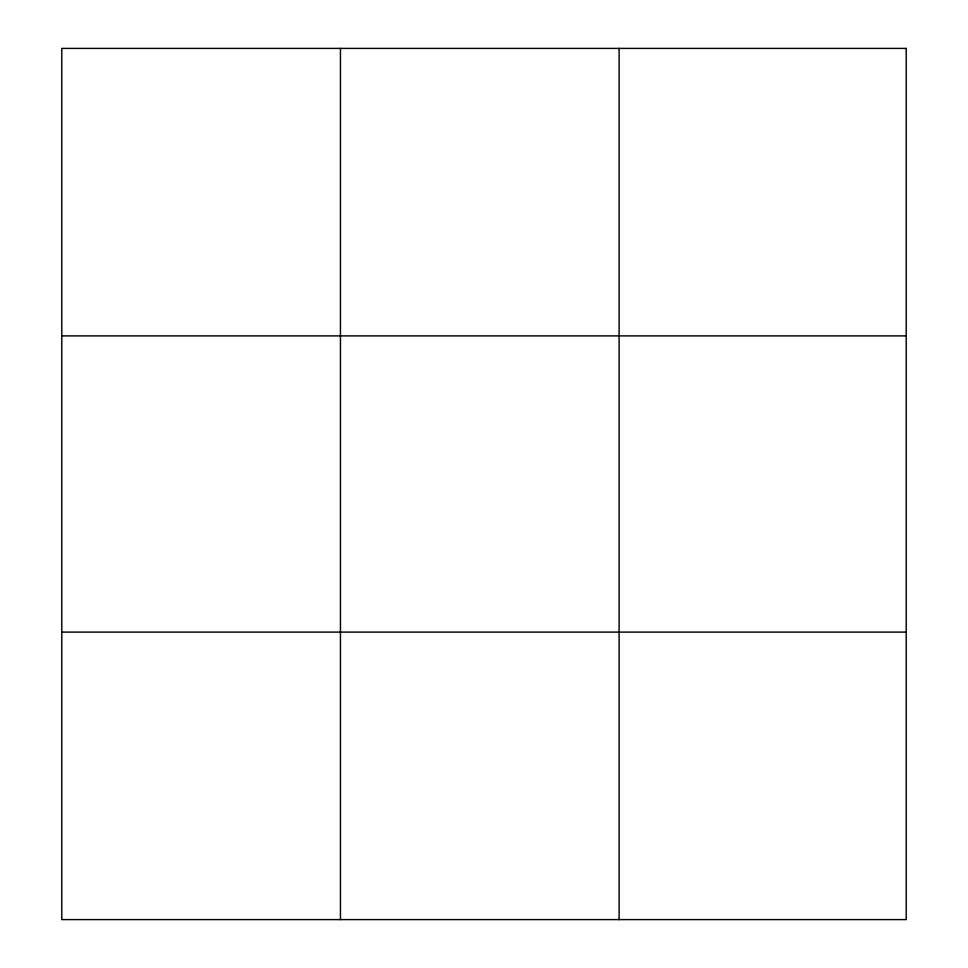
<?xml version="1.0" encoding="UTF-8"?>
<svg xmlns="http://www.w3.org/2000/svg" width="968" height="968" viewBox="0 0 968 968"><rect width="100%" height="100%" fill="white"/><g stroke="black" fill="none" stroke-linecap="round" stroke-linejoin="round"><path stroke-width="1.45" d="M340.446 48.4L340.446 919.6M619.109 48.4L619.109 919.6M61.783 335.896L906.217 335.896M61.783 632.104L906.217 632.104M906.217 48.4L906.217 919.6L61.783 919.6L61.783 48.4L906.217 48.4"/></g></svg>
